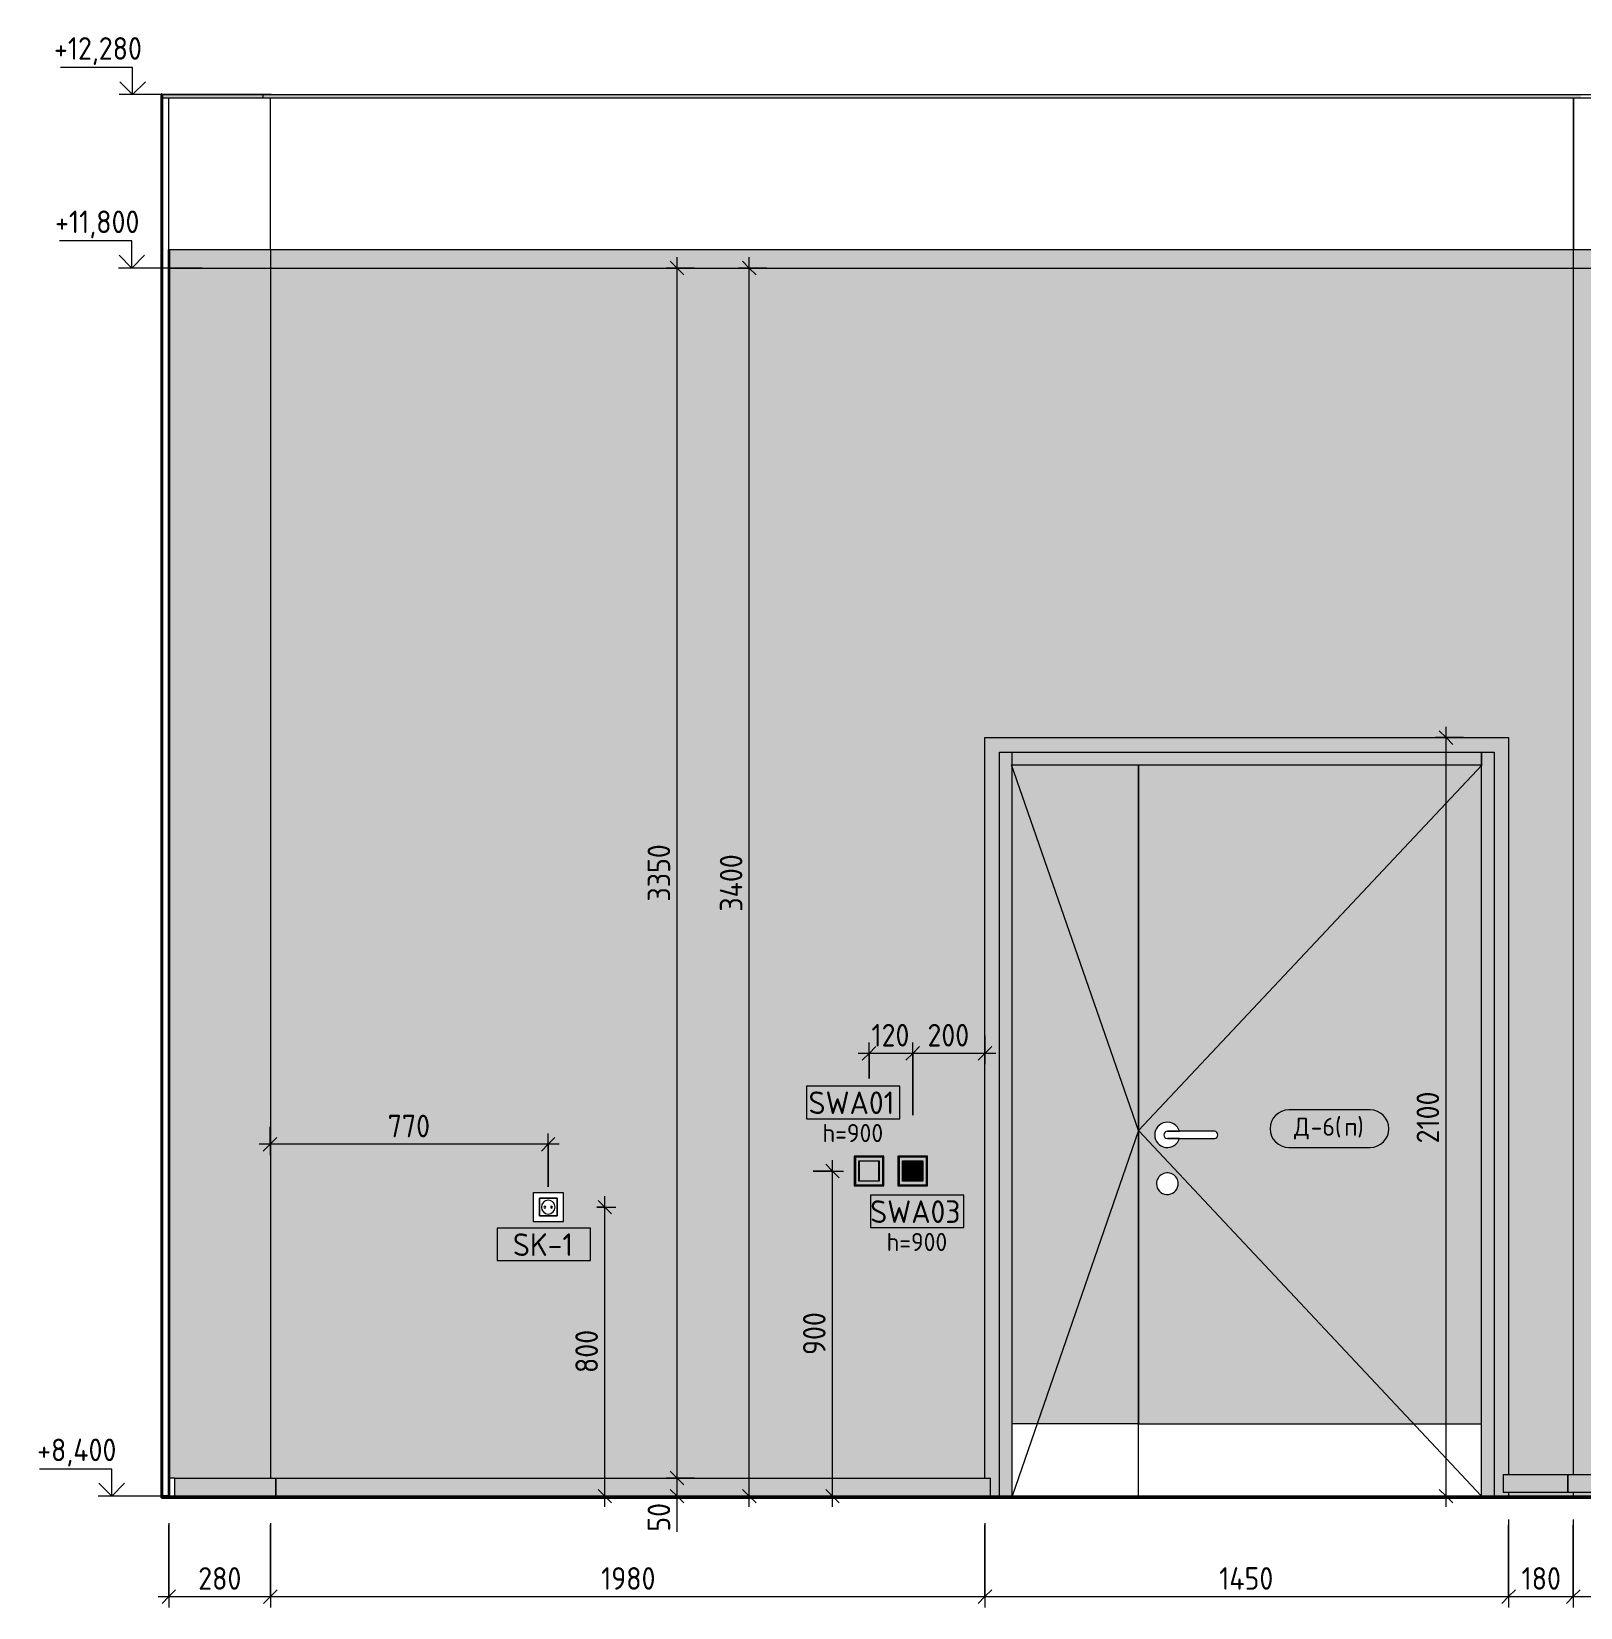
# Model space of a CAD drawing. Header units: millimetres. Extents: x 108096 to 167894, y -1987 to 21700.
# Drawn here: x 148716 to 153005, y 8092 to 12455 of the extents above; entities that cross this region are included whole.
import ezdxf

# ---------------------------------------------------------------- set-up
doc = ezdxf.new("R2010")
doc.units = ezdxf.units.MM
for name, color, linetype, lineweight in [('A-ANNO-DIMS', 7, 'Continuous', 9), ('A-ANNO-DIMS-25', 7, 'Continuous', 9), ('A-CLNG', 7, 'Continuous', 9), ('A-DETL', 7, 'Continuous', 9), ('A-DOOR', 7, 'Continuous', 9), ('A-DOOR-FRAM-1', 7, 'Continuous', 9), ('A-DOOR-IDEN', 7, 'Continuous', 9), ('A-FLOR', 7, 'Continuous', 9), ('A-GENM', 7, 'Continuous', 9), ('A-WALL-PATT', 7, 'Continuous', 9), ('E-ELEC-EQPM', 7, 'Continuous', 9), ('E-ELEC-FIXT-IDEN', 7, 'Continuous', 9), ('G-ANNO-DIMS', 7, 'Continuous', 9), ('G-ANNO-DIMS-1', 7, 'Continuous', 20), ('I-WALL', 7, 'Continuous', 9), ('S-COLS', 7, 'Continuous', 9), ('Электрические приборы', 7, 'Continuous', 9)]:
    doc.layers.add(name, color=color, linetype=linetype, lineweight=lineweight)
for name, color, linetype, lineweight, true_color in [('A-FLOR-FNSH-1', 7, 'Continuous', 30, 0x3c3c3c), ('A-WALL-4', 7, 'Continuous', 30, 0x3c3c3c), ('A-WALL-5', 7, 'Continuous', 40, 0x3c3c3c), ('A-WALL-FNSH-3', 7, 'Continuous', 30, 0x3c3c3c), ('I-WALL-1', 7, 'Continuous', 9, 0x787878), ('Розетки', 7, 'Continuous', 9, 0xff1e23)]:
    doc.layers.add(name, color=color, linetype=linetype, lineweight=lineweight, true_color=true_color)
doc.styles.add('GOST Common_5', font='GOST_Common.ttf', dxfattribs={"height": 50})
doc.styles.add('GOST Common_6', font='GOST_Common.ttf', dxfattribs={"height": 62.5})
doc.styles.add('ISOCPEUR_2', font='isocpeur.ttf', dxfattribs={"width": 0.9, "height": 62.5})
doc.dimstyles.new('ISO-2_5_0_9К_БОЛЬШОЙ_1', dxfattribs={"dimscale": 304.8, "dimtxt": 62.248823, "dimasz": 0.123031, "dimexe": 0.098425, "dimexo": 0.246063, "dimgap": 0, "dimtad": 1, "dimdec": 0, "dimrnd": 10, "dimzin": 0, "dimdsep": 46, "dimtxsty": 'ISOCPEUR_2', "dimblk1": 'OBLIQUE', "dimblk2": 'OBLIQUE', "dimsah": 1, "dimcen": 0.09, "dimdle": 0.098425, "dimazin": 0, "dimtfac": 1, "dimtdec": 4, "dimtix": 1, "dimtmove": 0, "dimatfit": 3, "dimfxl": 1, "dimtvp": 1, "dimtolj": 1, "dimtzin": 0, "dimarcsym": 2})
doc.dimstyles.new('ISO-2_5_0_9К_БОЛЬШОЙ_2', dxfattribs={"dimscale": 304.8, "dimtxt": 62.248823, "dimasz": 0.123031, "dimexe": 0.098425, "dimexo": 0.246063, "dimgap": 0, "dimtad": 1, "dimdec": 0, "dimrnd": 10, "dimzin": 0, "dimdsep": 46, "dimtxsty": 'ISOCPEUR_2', "dimblk1": 'OBLIQUE', "dimblk2": 'OBLIQUE', "dimsah": 1, "dimcen": 0.09, "dimdle": 0.098425, "dimazin": 0, "dimtfac": 1, "dimtdec": 4, "dimtix": 1, "dimtmove": 1, "dimatfit": 3, "dimfxl": 1, "dimtvp": 1, "dimtolj": 1, "dimtzin": 0, "dimarcsym": 2})

# ---------------------------------------------------------------- blocks, each defined once
blk = doc.blocks.new('Плинтус - Плинтус светлый _сад_-33409636-Развертка 3_33-3')
at = {"layer": 'A-GENM'}
for p, q in [((-121174, 8450), (-121189, 8450)), ((-121189, 8450), (-121189, 8400)), ((-121174, 8400), (-121174, 8450)), ((-121189, 8400), (-121174, 8400))]:
    blk.add_line(p, q, dxfattribs=at)
blk = doc.blocks.new('Плинтус - Плинтус светлый _сад_-33412346-Развертка 3_33-3')
at = {"layer": 'A-GENM'}
blk.add_hatch(color=256, dxfattribs=at).paths.add_polyline_path([(-121051.8, 8400), (-120894, 8400), (-120894, 8450), (-121174, 8450), (-121174, 8400)])
for p in [(-121174, 8450), (-120894, 8400)]:
    blk.add_line(p, (-120894, 8450), dxfattribs=at)
blk = doc.blocks.new('Плинтус - Плинтус светлый _сад_-33412409-Развертка 3_33-3')
at = {"layer": 'A-GENM'}
blk.add_line((-120894, 8450), (-120894, 8400), dxfattribs=at)
blk = doc.blocks.new('Плинтус - Плинтус светлый _сад_-33412418-Развертка 3_33-3')
at = {"layer": 'A-GENM'}
blk.add_hatch(color=256, dxfattribs=at).paths.add_polyline_path([(-119305.4, 8400), (-118915.4, 8400), (-118915.4, 8450), (-120894, 8450), (-120894, 8400), (-119940.5, 8400)])
for p in [(-120894, 8450), (-118915.4, 8400)]:
    blk.add_line(p, (-118915.4, 8450), dxfattribs=at)
blk = doc.blocks.new('Плинтус - Плинтус светлый _сад_-33412413-Развертка 3_33-3')
at = {"layer": 'A-GENM'}
blk.add_hatch(color=256, dxfattribs=at).paths.add_polyline_path([(-117480.4, 8410), (-117316.4, 8410), (-117316.4, 8460), (-117495.4, 8460), (-117495.4, 8410)])
for p, q in [((-117495.4, 8460), (-117316.4, 8460)), ((-117495.4, 8460), (-117495.4, 8410)), ((-117316.4, 8410), (-117495.4, 8410))]:
    blk.add_line(p, q, dxfattribs=at)
blk = doc.blocks.new('Плинтус - Плинтус светлый _сад_-33412348-Развертка 3_33-3')
at = {"layer": 'A-GENM'}
blk.add_line((-117316.4, 8410), (-117316.4, 8460), dxfattribs=at)
blk = doc.blocks.new('Роз - p220-27369574-Развертка 3_33-3')
at = {"layer": 'Розетки'}
for p, q in [((-120164.3, 9175.5), (-120164.3, 9224.5)), ((-120164.3, 9224.5), (-120115.3, 9224.5)), ((-120115.3, 9224.5), (-120115.3, 9175.5)), ((-120115.3, 9175.5), (-120164.3, 9175.5))]:
    blk.add_line(p, q, dxfattribs=at)
for centre, radius, start, end in [((-120139.8, 9200), 19, 0, 180), ((-120139.8, 9200), 19, 180, 0), ((-120149.3, 9200), 2.5, 0, 180), ((-120149.3, 9200), 2.5, 180, 0), ((-120130.3, 9200), 2.5, 0, 180), ((-120130.3, 9200), 2.5, 180, 0)]:
    blk.add_arc(centre, radius, start, end, dxfattribs=at)
blk = doc.blocks.new('Рамки - Рамка х1-27334609-Развертка 3_33-3')
at = {"layer": 'E-ELEC-EQPM'}
for p, q in [((-120180.8, 9159), (-120180.8, 9241)), ((-120180.8, 9241), (-120098.8, 9241)), ((-120164.3, 9224.5), (-120164.3, 9175.5)), ((-120115.3, 9224.5), (-120164.3, 9224.5)), ((-120115.3, 9175.5), (-120115.3, 9224.5)), ((-120098.8, 9241), (-120098.8, 9159)), ((-120164.3, 9175.5), (-120115.3, 9175.5)), ((-120098.8, 9159), (-120180.8, 9159))]:
    blk.add_line(p, q, dxfattribs=at)
blk = doc.blocks.new('Плинтус - Плинтус светлый _сад_-33409880-Развертка 3_33-3')
at = {"layer": 'A-GENM'}
h = blk.add_hatch(color=256, dxfattribs=at)
h.paths.add_polyline_path([(-115843.1, 8410), (-115565, 8410), (-115565, 8460), (-115888, 8460), (-115888, 8410), (-115866.9, 8410)])
h.paths.add_polyline_path([(-117302.3, 8410), (-115900, 8410), (-115900, 8460), (-117316.4, 8460), (-117316.4, 8410)])
for p, q in [((-117316.4, 8460), (-116091, 8460)), ((-117316.4, 8460), (-117316.4, 8410)), ((-116091, 8460), (-115900, 8460)), ((-115900, 8460), (-115888, 8460)), ((-115888, 8460), (-115691, 8460)), ((-115691, 8460), (-115565, 8460)), ((-115565, 8410), (-115565, 8460)), ((-115900, 8410), (-117316.4, 8410)), ((-115888, 8410), (-115900, 8410)), ((-115565, 8410), (-115888, 8410))]:
    blk.add_line(p, q, dxfattribs=at)
blk = doc.blocks.new('Switch1 - Svitch х2-27451159-Развертка 3_33-3')
at = {"layer": 'Электрические приборы'}
h = blk.add_hatch(color=256, dxfattribs=at)
h.paths.add_polyline_path([(-119089.4, 9259), (-119089.4, 9341), (-119171.4, 9341), (-119171.4, 9259), (-119092.4, 9259)])
h.paths.add_polyline_path([(-119103.4, 9260), (-119170.4, 9260), (-119170.4, 9340), (-119090.4, 9340), (-119090.4, 9260), (-119102.4, 9260)])
h = blk.add_hatch(color=256, dxfattribs=at)
h.paths.add_polyline_path([(-119168.4, 9262), (-119092.4, 9262), (-119092.4, 9338), (-119168.4, 9338), (-119168.4, 9272)])
h.paths.add_polyline_path([(-119102.4, 9272), (-119158.4, 9272), (-119158.4, 9328), (-119102.4, 9328), (-119102.4, 9273)])
blk.add_hatch(color=256, dxfattribs=at).paths.add_polyline_path([(-119157.4, 9273), (-119103.4, 9273), (-119103.4, 9327), (-119157.4, 9327)])
for p, q in [((-119089.4, 9341), (-119171.4, 9341)), ((-119171.4, 9341), (-119171.4, 9259)), ((-119170.4, 9260), (-119170.4, 9340)), ((-119170.4, 9340), (-119090.4, 9340)), ((-119092.4, 9338), (-119168.4, 9338)), ((-119168.4, 9338), (-119168.4, 9262)), ((-119092.4, 9338), (-119168.4, 9338)), ((-119168.4, 9338), (-119168.4, 9262)), ((-119092.4, 9262), (-119092.4, 9338)), ((-119092.4, 9262), (-119092.4, 9338)), ((-119090.4, 9340), (-119090.4, 9260)), ((-119089.4, 9259), (-119089.4, 9341)), ((-119158.4, 9272), (-119158.4, 9328)), ((-119158.4, 9328), (-119102.4, 9328)), ((-119158.4, 9272), (-119158.4, 9328)), ((-119158.4, 9328), (-119102.4, 9328)), ((-119131.4, 9327), (-119157.4, 9327)), ((-119157.4, 9327), (-119157.4, 9273)), ((-119103.4, 9327), (-119157.4, 9327)), ((-119157.4, 9327), (-119157.4, 9273)), ((-119131.4, 9273), (-119131.4, 9327)), ((-119129.4, 9327), (-119129.4, 9273)), ((-119103.4, 9327), (-119129.4, 9327)), ((-119103.4, 9273), (-119103.4, 9327)), ((-119103.4, 9273), (-119103.4, 9327)), ((-119102.4, 9328), (-119102.4, 9272)), ((-119102.4, 9328), (-119102.4, 9272)), ((-119171.4, 9259), (-119089.4, 9259)), ((-119090.4, 9260), (-119170.4, 9260)), ((-119168.4, 9262), (-119092.4, 9262)), ((-119168.4, 9262), (-119092.4, 9262)), ((-119102.4, 9272), (-119158.4, 9272)), ((-119102.4, 9272), (-119158.4, 9272)), ((-119157.4, 9273), (-119131.4, 9273)), ((-119157.4, 9273), (-119103.4, 9273)), ((-119129.4, 9273), (-119103.4, 9273))]:
    blk.add_line(p, q, dxfattribs=at)
blk = doc.blocks.new('Switch1 - Svitch х1-27745830-Развертка 3_33-3')
at = {"layer": 'Электрические приборы'}
h = blk.add_hatch(color=256, dxfattribs=at)
h.paths.add_polyline_path([(-119292.4, 9259), (-119210.4, 9259), (-119210.4, 9341), (-119292.4, 9341), (-119292.4, 9260)])
h.paths.add_polyline_path([(-119291.4, 9260), (-119291.4, 9340), (-119211.4, 9340), (-119211.4, 9260), (-119289.4, 9260)])
h = blk.add_hatch(color=256, dxfattribs=at)
h.paths.add_polyline_path([(-119278.4, 9262), (-119213.4, 9262), (-119213.4, 9338), (-119289.4, 9338), (-119289.4, 9262)])
h.paths.add_polyline_path([(-119278.4, 9272), (-119279.4, 9272), (-119279.4, 9328), (-119223.4, 9328), (-119223.4, 9272), (-119224.4, 9272)])
h.paths.add_polyline_path([(-119278.4, 9273), (-119224.4, 9273), (-119224.4, 9327), (-119278.4, 9327)])
for p, q in [((-119292.4, 9341), (-119292.4, 9259)), ((-119210.4, 9341), (-119292.4, 9341)), ((-119291.4, 9340), (-119211.4, 9340)), ((-119291.4, 9260), (-119291.4, 9340)), ((-119289.4, 9338), (-119289.4, 9262)), ((-119213.4, 9338), (-119289.4, 9338)), ((-119213.4, 9262), (-119213.4, 9338)), ((-119211.4, 9340), (-119211.4, 9260)), ((-119210.4, 9259), (-119210.4, 9341)), ((-119279.4, 9328), (-119223.4, 9328)), ((-119279.4, 9272), (-119279.4, 9328)), ((-119278.4, 9327), (-119278.4, 9273)), ((-119224.4, 9327), (-119278.4, 9327)), ((-119224.4, 9273), (-119224.4, 9327)), ((-119223.4, 9328), (-119223.4, 9272)), ((-119292.4, 9259), (-119210.4, 9259)), ((-119211.4, 9260), (-119291.4, 9260)), ((-119289.4, 9262), (-119213.4, 9262)), ((-119223.4, 9272), (-119279.4, 9272)), ((-119278.4, 9273), (-119224.4, 9273))]:
    blk.add_line(p, q, dxfattribs=at)
blk = doc.blocks.new('110_Дверь_СКБ_2Ст - Д-6_п__ ДОО_Дв_1450x2100h_Дверь из раздевальной в коридор-32358047-Развертка 3_33-3')
at = {"layer": 'A-DOOR'}
blk.add_hatch(color=256, dxfattribs=at).paths.add_polyline_path([(-118670.3, 8600), (-118505.4, 8600), (-118505.4, 10425), (-118855.4, 10425), (-118855.4, 8600)])
h = blk.add_hatch(color=256, dxfattribs=at)
h.paths.add_polyline_path([(-118505.4, 8600), (-117555.4, 8600), (-117555.4, 10425), (-118505.4, 10425), (-118505.4, 8637.8)])
h.paths.add_polyline_path([(-118427.6, 9235.1), (-118434.9, 9236.5), (-118441.7, 9239.8), (-118447.6, 9244.9), (-118451.8, 9250.6), (-118454.5, 9257.6), (-118455.4, 9265), (-118454.5, 9272.5), (-118451.7, 9279.5), (-118447.2, 9285.6), (-118441.4, 9290.4), (-118434.5, 9293.6), (-118427.1, 9295), (-118419.6, 9294.4), (-118412.4, 9292), (-118406.1, 9287.9), (-118401, 9282.3), (-118397.4, 9275.6), (-118395.6, 9268.3), (-118395.8, 9260.7), (-118397.7, 9253.5), (-118401.4, 9247), (-118406.6, 9241.6), (-118413, 9237.7), (-118420.1, 9235.5)])
h.paths.add_polyline_path([(-118426, 9365), (-118434.9, 9366.3), (-118443.3, 9369.9), (-118450.4, 9375.4), (-118455.8, 9382.7), (-118459.3, 9391), (-118460.4, 9400), (-118459.3, 9409), (-118455.8, 9417.3), (-118450.4, 9424.6), (-118443.3, 9430.1), (-118434.9, 9433.7), (-118425.4, 9434.9), (-118417, 9434), (-118408.6, 9430.7), (-118401.3, 9425.3), (-118395.6, 9418.3), (-118391.9, 9410), (-118295.4, 9410), (-118292.9, 9409.7), (-118290.4, 9408.7), (-118288.4, 9407.1), (-118286.8, 9405), (-118285.8, 9402.6), (-118285.4, 9400), (-118285.8, 9397.4), (-118286.8, 9395), (-118288.4, 9392.9), (-118290.4, 9391.3), (-118292.9, 9390.3), (-118295.4, 9390), (-118391.9, 9390), (-118395.6, 9381.7), (-118401.3, 9374.7), (-118408.6, 9369.3), (-118417, 9366), (-118425.4, 9365.1)])
at = {"layer": 'A-DOOR-FRAM-1'}
for points in [[(-118915.4, 8400), (-118890.4, 8400), (-118890.4, 10460), (-117520.4, 10460), (-117520.4, 8400), (-117480.4, 8400), (-117480.4, 8410), (-117495.4, 8410), (-117495.4, 8460), (-117480.4, 8460), (-117480.4, 10500), (-118930.4, 10500), (-118930.4, 8450), (-118915.4, 8450)], [(-118890.4, 8400), (-118855.4, 8400.2), (-118855.4, 10460), (-118890.4, 10460), (-118890.4, 8400.1)], [(-118848, 10425), (-117555.4, 10425), (-117555.4, 10460), (-118855.4, 10460), (-118855.4, 10425)], [(-117520.4, 8400), (-117520.4, 10460), (-117555.4, 10460), (-117555.4, 8400)]]:
    blk.add_hatch(color=256, dxfattribs=at).paths.add_polyline_path(points)
at = {"layer": 'A-DOOR'}
for p, q in [((-118505.4, 10425), (-118505.4, 8600)), ((-118505.4, 8600), (-118505.4, 10425)), ((-118295.4, 9410), (-118425.4, 9410)), ((-118425.4, 9410), (-118391.9, 9410)), ((-118425.4, 9390), (-118295.4, 9390)), ((-118391.9, 9390), (-118425.4, 9390)), ((-118505.4, 8600), (-118855.4, 8600)), ((-118505.4, 8600), (-117555.4, 8600)), ((-118505.4, 8400), (-118505.4, 8600)), ((-118505.4, 8400), (-118505.4, 8600))]:
    blk.add_line(p, q, dxfattribs=at)
for centre, radius, start, end in [((-118425.4, 9400), 35, 16.6015, 180), ((-118425.4, 9400), 35, 180, 343.3985), ((-118425.4, 9400), 10, 90, 270), ((-118425.4, 9400), 10, 90, 270), ((-118295.4, 9400), 10, 270, 90), ((-118425.4, 9265), 30, 351.8301, 180), ((-118425.4, 9265), 30, 180, 351.8301)]:
    blk.add_arc(centre, radius, start, end, dxfattribs=at)
at = {"layer": 'A-DOOR-FRAM-1'}
for p, q in [((-118890.4, 8400), (-118890.4, 10460)), ((-118890.4, 10460), (-117520.4, 10460)), ((-118855.4, 10425), (-118855.4, 10460)), ((-118855.4, 8400), (-118855.4, 10460)), ((-117555.4, 10460), (-117555.4, 10425)), ((-117555.4, 8400), (-117555.4, 10460)), ((-117520.4, 10460), (-117520.4, 8400)), ((-118855.4, 10425), (-117555.4, 10425))]:
    blk.add_line(p, q, dxfattribs=at)
blk = doc.blocks.new('Высотные отметки - Стрелка_Верх-17668718-Развертка 3_33-3')
at = {"layer": 'G-ANNO-DIMS'}
for p, q in [((-121290.5, 12355), (-121490.5, 12355)), ((-121290.5, 12280), (-121290.5, 12355)), ((-121252.6, 12280), (-121327.6, 12280))]:
    blk.add_line(p, q, dxfattribs=at)
at = {"layer": 'G-ANNO-DIMS-1'}
for q in [(-121325.9, 12315.4), (-121255.2, 12315.4)]:
    blk.add_line((-121290.5, 12280), q, dxfattribs=at)
blk = doc.blocks.new('DIMBLOCK39-Развертка 3_33-3')
at = {"layer": 'A-ANNO-DIMS-25'}
for p, q in [((149096.3, 8325), (149096.3, 8091.6)), ((149096.3, 8121.6), (149096.3, 8320)), ((149377.3, 8325), (149377.3, 8091.6)), ((149377.3, 8121.6), (149377.3, 8320)), ((149066.3, 8121.6), (149377.3, 8121.6))]:
    blk.add_line(p, q, dxfattribs=at)
at = {"layer": 'A-ANNO-DIMS-25', "lineweight": 20}
for p, q in [((149096.3, 8121.6), (149077.5, 8102.9)), ((149096.3, 8121.6), (149115, 8140.4)), ((149377.3, 8121.6), (149358.5, 8102.9)), ((149377.3, 8121.6), (149396, 8140.4))]:
    blk.add_line(p, q, dxfattribs=at)
at = {"layer": 'A-ANNO-DIMS-25', "color": 0, "insert": (149177.5, 8203.3), "char_height": 62.5, "width": 142.215, "attachment_point": 1, "line_spacing_factor": 1.149209, "style": 'ISOCPEUR_2'}
blk.add_mtext('280', dxfattribs=at)
blk = doc.blocks.new('_Oblique')
at = {"color": 0, "linetype": 'ByBlock', "lineweight": -2}
blk.add_line((-0.5, -0.5), (0.5, 0.5), dxfattribs=at)
blk = doc.blocks.new('DIMBLOCK40-Развертка 3_33-3')
at = {"layer": 'A-ANNO-DIMS-25'}
for p, q in [((149377.3, 8325), (149377.3, 8091.6)), ((149377.3, 8121.6), (149377.3, 8320)), ((151355.8, 8325), (151355.8, 8091.6)), ((151355.8, 8121.6), (151355.8, 8320)), ((149377.3, 8121.6), (151355.8, 8121.6))]:
    blk.add_line(p, q, dxfattribs=at)
at = {"layer": 'A-ANNO-DIMS-25', "lineweight": 20}
for p, q in [((149377.3, 8121.6), (149358.5, 8102.9)), ((149377.3, 8121.6), (149396, 8140.4)), ((151355.8, 8121.6), (151337.1, 8102.9)), ((151355.8, 8121.6), (151374.6, 8140.4))]:
    blk.add_line(p, q, dxfattribs=at)
at = {"layer": 'A-ANNO-DIMS-25', "color": 0, "insert": (150292.9, 8203.3), "char_height": 62.5, "width": 176.691, "attachment_point": 1, "line_spacing_factor": 1.149209, "style": 'ISOCPEUR_2'}
blk.add_mtext('1980', dxfattribs=at)
blk = doc.blocks.new('DIMBLOCK41-Развертка 3_33-3')
at = {"layer": 'A-ANNO-DIMS-25'}
for p, q in [((152805.8, 8335), (152805.8, 8091.6)), ((151355.8, 8325), (151355.8, 8091.6)), ((151355.8, 8121.6), (151355.8, 8320)), ((152805.8, 8121.6), (152805.8, 8320)), ((151355.8, 8121.6), (152805.8, 8121.6))]:
    blk.add_line(p, q, dxfattribs=at)
at = {"layer": 'A-ANNO-DIMS-25', "lineweight": 20}
for p, q in [((151355.8, 8121.6), (151337.1, 8102.9)), ((151355.8, 8121.6), (151374.6, 8140.4)), ((152805.8, 8121.6), (152787.1, 8102.9)), ((152805.8, 8121.6), (152824.6, 8140.4))]:
    blk.add_line(p, q, dxfattribs=at)
at = {"layer": 'A-ANNO-DIMS-25', "color": 0, "insert": (152004.2, 8203.3), "char_height": 62.5, "width": 183.873, "attachment_point": 1, "line_spacing_factor": 1.149209, "style": 'ISOCPEUR_2'}
blk.add_mtext('1450', dxfattribs=at)
blk = doc.blocks.new('DIMBLOCK42-Развертка 3_33-3')
at = {"layer": 'A-ANNO-DIMS-25'}
for p, q in [((152805.8, 8335), (152805.8, 8091.6)), ((152984.8, 8335), (152984.8, 8091.6)), ((152805.8, 8121.6), (152805.8, 8320)), ((152984.8, 8121.6), (152984.8, 8320)), ((152805.8, 8121.6), (152984.8, 8121.6))]:
    blk.add_line(p, q, dxfattribs=at)
at = {"layer": 'A-ANNO-DIMS-25', "lineweight": 20}
for p, q in [((152805.8, 8121.6), (152787.1, 8102.9)), ((152805.8, 8121.6), (152824.6, 8140.4)), ((152984.8, 8121.6), (152966.1, 8102.9)), ((152984.8, 8121.6), (153003.6, 8140.4))]:
    blk.add_line(p, q, dxfattribs=at)
at = {"layer": 'A-ANNO-DIMS-25', "color": 0, "insert": (152841.4, 8203.3), "char_height": 62.5, "width": 129.286, "attachment_point": 1, "line_spacing_factor": 1.149209, "style": 'ISOCPEUR_2'}
blk.add_mtext('180', dxfattribs=at)
blk = doc.blocks.new('DIMBLOCK43-Развертка 3_33-3')
at = {"layer": 'A-ANNO-DIMS-25'}
for p, q in [((152984.8, 8335), (152984.8, 8091.6)), ((154706.3, 8335), (154706.3, 8091.6)), ((152984.8, 8121.6), (152984.8, 8320)), ((154706.3, 8121.6), (154706.3, 8320)), ((152984.8, 8121.6), (154706.3, 8121.6))]:
    blk.add_line(p, q, dxfattribs=at)
at = {"layer": 'A-ANNO-DIMS-25', "lineweight": 20}
for p, q in [((152984.8, 8121.6), (152966.1, 8102.9)), ((152984.8, 8121.6), (153003.6, 8140.4)), ((154706.3, 8121.6), (154687.5, 8102.9)), ((154706.3, 8121.6), (154725, 8140.4))]:
    blk.add_line(p, q, dxfattribs=at)
at = {"layer": 'A-ANNO-DIMS-25', "color": 0, "insert": (153771.9, 8203.3), "char_height": 62.5, "width": 176.691, "attachment_point": 1, "line_spacing_factor": 1.149209, "style": 'ISOCPEUR_2'}
blk.add_mtext('1720', dxfattribs=at)
blk = doc.blocks.new('DIMBLOCK45-Развертка 3_33-3')
at = {"layer": 'A-ANNO-DIMS-25'}
for p, q in [((150703.3, 8370), (150703.3, 11830)), ((150751.8, 11800), (150673.3, 11800)), ((150703.3, 11800), (150751.8, 11800)), ((150751.8, 8400), (150673.3, 8400)), ((150703.3, 8400), (150751.8, 8400))]:
    blk.add_line(p, q, dxfattribs=at)
at = {"layer": 'A-ANNO-DIMS-25', "lineweight": 20}
for p, q in [((150703.3, 11800), (150684.6, 11818.8)), ((150703.3, 11800), (150722.1, 11781.2)), ((150703.3, 8400), (150684.6, 8418.7)), ((150703.3, 8400), (150722.1, 8381.2))]:
    blk.add_line(p, q, dxfattribs=at)
at = {"layer": 'A-ANNO-DIMS-25', "color": 0, "insert": (150621.7, 10018), "char_height": 62.5, "width": 196.802, "attachment_point": 1, "rotation": 90, "line_spacing_factor": 1.149209, "style": 'ISOCPEUR_2'}
blk.add_mtext('3400', dxfattribs=at)
blk = doc.blocks.new('DIMBLOCK46-Развертка 3_33-3')
at = {"layer": 'A-ANNO-DIMS-25', "lineweight": 20}
for p, q in [((150503.3, 8450), (150484.6, 8468.7)), ((150503.3, 8450), (150522.1, 8431.2)), ((150503.3, 8400), (150484.6, 8418.7)), ((150503.3, 8400), (150522.1, 8381.2))]:
    blk.add_line(p, q, dxfattribs=at)
at = {"layer": 'A-ANNO-DIMS-25'}
for p, q in [((150551.8, 8450), (150473.3, 8450)), ((150503.3, 8370), (150503.3, 8450)), ((150503.3, 8450), (150551.8, 8450)), ((150503.3, 8405.4), (150503.3, 8425)), ((150551.8, 8400), (150473.3, 8400)), ((150503.3, 8301.4), (150503.3, 8405.4)), ((150503.3, 8400), (150551.8, 8400))]:
    blk.add_line(p, q, dxfattribs=at)
at = {"layer": 'A-ANNO-DIMS-25', "color": 0, "insert": (150421.7, 8301.4), "char_height": 62.5, "width": 94.81, "attachment_point": 1, "rotation": 90, "line_spacing_factor": 1.149209, "style": 'ISOCPEUR_2'}
blk.add_mtext('50', dxfattribs=at)
blk = doc.blocks.new('DIMBLOCK47-Развертка 3_33-3')
at = {"layer": 'A-ANNO-DIMS-25'}
for p, q in [((150503.3, 8450), (150503.3, 11830)), ((150551.8, 11800), (150473.3, 11800)), ((150503.3, 11800), (150551.8, 11800)), ((150551.8, 8450), (150473.3, 8450)), ((150503.3, 8450), (150551.8, 8450))]:
    blk.add_line(p, q, dxfattribs=at)
at = {"layer": 'A-ANNO-DIMS-25', "lineweight": 20}
for p, q in [((150503.3, 11800), (150484.6, 11818.8)), ((150503.3, 11800), (150522.1, 11781.2)), ((150503.3, 8450), (150484.6, 8468.7)), ((150503.3, 8450), (150522.1, 8431.2))]:
    blk.add_line(p, q, dxfattribs=at)
at = {"layer": 'A-ANNO-DIMS-25', "color": 0, "insert": (150421.7, 10046), "char_height": 62.5, "width": 189.619, "attachment_point": 1, "rotation": 90, "line_spacing_factor": 1.149209, "style": 'ISOCPEUR_2'}
blk.add_mtext('3350', dxfattribs=at)
blk = doc.blocks.new('DIMBLOCK48-Развертка 3_33-3')
at = {"layer": 'A-ANNO-DIMS-25', "lineweight": 20}
for p, q in [((150303.3, 9200), (150284.6, 9218.8)), ((150303.3, 9200), (150322.1, 9181.3)), ((150303.3, 8400), (150284.6, 8418.7)), ((150303.3, 8400), (150322.1, 8381.2))]:
    blk.add_line(p, q, dxfattribs=at)
at = {"layer": 'A-ANNO-DIMS-25'}
for p, q in [((150303.3, 8370), (150303.3, 9230)), ((150281.5, 9200), (150333.3, 9200)), ((150303.3, 9200), (150281.5, 9200)), ((150351.8, 8400), (150273.3, 8400)), ((150303.3, 8400), (150351.8, 8400))]:
    blk.add_line(p, q, dxfattribs=at)
at = {"layer": 'A-ANNO-DIMS-25', "color": 0, "insert": (150221.7, 8740.7), "char_height": 62.5, "width": 142.215, "attachment_point": 1, "rotation": 90, "line_spacing_factor": 1.149209, "style": 'ISOCPEUR_2'}
blk.add_mtext('800', dxfattribs=at)
blk = doc.blocks.new('DIMBLOCK49-Развертка 3_33-3')
at = {"layer": 'A-ANNO-DIMS-25'}
for p, q in [((149376.3, 9422.6), (149376.3, 9344.1)), ((149376.3, 9374.1), (149376.3, 9422.6)), ((150146.5, 9255.9), (150146.5, 9404.1)), ((150176.5, 9374.1), (149346.3, 9374.1)), ((150146.5, 9374.1), (150146.5, 9255.9))]:
    blk.add_line(p, q, dxfattribs=at)
at = {"layer": 'A-ANNO-DIMS-25', "lineweight": 20}
for p, q in [((149376.3, 9374.1), (149395, 9392.9)), ((150146.5, 9374.1), (150165.2, 9392.9)), ((149376.3, 9374.1), (149357.5, 9355.4)), ((150146.5, 9374.1), (150127.7, 9355.4))]:
    blk.add_line(p, q, dxfattribs=at)
at = {"layer": 'A-ANNO-DIMS-25', "color": 0, "insert": (149702.1, 9455.8), "char_height": 62.5, "width": 142.215, "attachment_point": 1, "line_spacing_factor": 1.149209, "style": 'ISOCPEUR_2'}
blk.add_mtext('770', dxfattribs=at)
blk = doc.blocks.new('М_силовых электроприборов_РАЗВЕРТКИ - Типоразмер_примечание-27444908-Развертка 3_33-3')
at = {"layer": 'E-ELEC-FIXT-IDEN'}
for p, q in [((-120022.4, 9141.9), (-120280.8, 9141.9)), ((-120280.8, 9141.9), (-120280.8, 9051.9)), ((-120022.4, 9051.9), (-120022.4, 9141.9)), ((-120280.8, 9051.9), (-120022.4, 9051.9))]:
    blk.add_line(p, q, dxfattribs=at)
blk = doc.blocks.new('DIMBLOCK50-Развертка 3_33-3')
at = {"layer": 'A-ANNO-DIMS-25'}
for p, q in [((151155.8, 9455), (151155.8, 9655.5)), ((151355.8, 9674), (151355.8, 9595.5)), ((151355.8, 9625.5), (151355.8, 9674)), ((151385.8, 9625.5), (151155.8, 9625.5)), ((151155.8, 9625.5), (151155.8, 9455))]:
    blk.add_line(p, q, dxfattribs=at)
at = {"layer": 'A-ANNO-DIMS-25', "lineweight": 20}
for p, q in [((151155.8, 9625.5), (151174.6, 9644.3)), ((151355.8, 9625.5), (151374.6, 9644.3)), ((151155.8, 9625.5), (151137.1, 9606.8)), ((151355.8, 9625.5), (151337.1, 9606.8))]:
    blk.add_line(p, q, dxfattribs=at)
at = {"layer": 'A-ANNO-DIMS-25', "color": 0, "insert": (151196.6, 9707.2), "char_height": 62.5, "width": 142.215, "attachment_point": 1, "line_spacing_factor": 1.149209, "style": 'ISOCPEUR_2'}
blk.add_mtext('200', dxfattribs=at)
blk = doc.blocks.new('DIMBLOCK51-Развертка 3_33-3')
at = {"layer": 'A-ANNO-DIMS-25'}
for p, q in [((151034.8, 9556.4), (151034.8, 9655.5)), ((151155.8, 9455), (151155.8, 9655.5)), ((151155.8, 9625.5), (151004.8, 9625.5)), ((151034.8, 9625.5), (151034.8, 9556.4)), ((151155.8, 9625.5), (151155.8, 9455))]:
    blk.add_line(p, q, dxfattribs=at)
at = {"layer": 'A-ANNO-DIMS-25', "lineweight": 20}
for p, q in [((151034.8, 9625.5), (151053.6, 9644.3)), ((151155.8, 9625.5), (151174.6, 9644.3)), ((151034.8, 9625.5), (151016.1, 9606.8)), ((151155.8, 9625.5), (151137.1, 9606.8))]:
    blk.add_line(p, q, dxfattribs=at)
at = {"layer": 'A-ANNO-DIMS-25', "color": 0, "insert": (151041.4, 9707.2), "char_height": 62.5, "width": 129.286, "attachment_point": 1, "line_spacing_factor": 1.149209, "style": 'ISOCPEUR_2'}
blk.add_mtext('120', dxfattribs=at)
blk = doc.blocks.new('DIMBLOCK52-Развертка 3_33-3')
at = {"layer": 'A-ANNO-DIMS-25'}
for p, q in [((150879.8, 9300), (150963.7, 9300)), ((150933.7, 9300), (150879.8, 9300)), ((150933.7, 8370), (150933.7, 9330)), ((150982.2, 8400), (150903.7, 8400)), ((150933.7, 8400), (150982.2, 8400))]:
    blk.add_line(p, q, dxfattribs=at)
at = {"layer": 'A-ANNO-DIMS-25', "lineweight": 20}
for p, q in [((150933.7, 9300), (150915, 9318.8)), ((150933.7, 9300), (150952.5, 9281.2)), ((150933.7, 8400), (150915, 8418.7)), ((150933.7, 8400), (150952.5, 8381.2))]:
    blk.add_line(p, q, dxfattribs=at)
at = {"layer": 'A-ANNO-DIMS-25', "color": 0, "insert": (150852, 8790.7), "char_height": 62.5, "width": 142.215, "attachment_point": 1, "rotation": 90, "line_spacing_factor": 1.149209, "style": 'ISOCPEUR_2'}
blk.add_mtext('900', dxfattribs=at)
blk = doc.blocks.new('DIMBLOCK53-Развертка 3_33-3')
at = {"layer": 'A-ANNO-DIMS-25', "lineweight": 20}
for p, q in [((152632.6, 10500), (152613.8, 10518.7)), ((152632.6, 10500), (152651.3, 10481.2)), ((152632.6, 8400), (152613.8, 8418.7)), ((152632.6, 8400), (152651.3, 8381.2))]:
    blk.add_line(p, q, dxfattribs=at)
at = {"layer": 'A-ANNO-DIMS-25'}
for p, q in [((152632.6, 8370), (152632.6, 10530)), ((152681.1, 10500), (152602.6, 10500)), ((152632.6, 10500), (152681.1, 10500)), ((152681.1, 8400), (152602.6, 8400)), ((152632.6, 8400), (152681.1, 8400))]:
    blk.add_line(p, q, dxfattribs=at)
at = {"layer": 'A-ANNO-DIMS-25', "color": 0, "insert": (152550.9, 9376.4), "char_height": 62.5, "width": 176.691, "attachment_point": 1, "rotation": 90, "line_spacing_factor": 1.149209, "style": 'ISOCPEUR_2'}
blk.add_mtext('2100', dxfattribs=at)
blk = doc.blocks.new('М_двери - Типоразмер_рамка-25223575-Развертка 3_33-3')
at = {"layer": 'A-DOOR-IDEN'}
for p, q in [((-117864.2, 9469.2), (-118089, 9469.2)), ((-118089, 9365.2), (-117864.2, 9365.2))]:
    blk.add_line(p, q, dxfattribs=at)
for centre, start, end in [((-118089, 9417.2), 90, 270), ((-117864.2, 9417.2), 270, 90)]:
    blk.add_arc(centre, 52, start, end, dxfattribs=at)

msp = doc.modelspace()

# ---------------------------------------------------------------- hatches: boundary and pattern name
at = {"layer": 'A-WALL-PATT'}
for points in [[(149112.3, 8450), (149376.3, 8450), (149376.3, 11850), (149097.3, 11850), (149097.3, 8450), (149101.3, 8450)], [(149377.3, 8450), (149377.3, 11850), (149376.3, 11850), (149376.3, 8450)]]:
    msp.add_hatch(color=256, dxfattribs=at).paths.add_polyline_path(points)
h = msp.add_hatch(color=256, dxfattribs=at)
h.paths.add_polyline_path([(152984.8, 8400), (152984.8, 8410), (152805.8, 8410), (152805.8, 8400), (152969.8, 8400)])
h.paths.add_polyline_path([(149423.4, 8450), (151355.8, 8450), (151355.8, 10500), (152805.8, 10500), (152805.8, 8460), (152984.8, 8460), (152984.8, 11850), (149377.3, 11850), (149377.3, 8450), (149393.2, 8450)])
h.paths.add_polyline_path([(150187, 9159), (150105.5, 9159), (150105.5, 9241), (150187.5, 9241), (150187.5, 9159)])
h.paths.add_polyline_path([(150137, 9197.5), (150138.2, 9197.8), (150139.1, 9198.7), (150139.5, 9200), (150139.1, 9201.2), (150138.2, 9202.2), (150137, 9202.5), (150135.7, 9202.2), (150134.8, 9201.2), (150134.5, 9200), (150134.8, 9198.7), (150135.7, 9197.8), (150136.3, 9197.6)])
h.paths.add_polyline_path([(150156, 9197.5), (150157.2, 9197.8), (150158.1, 9198.7), (150158.5, 9200), (150158.1, 9201.2), (150157.2, 9202.2), (150156, 9202.5), (150154.7, 9202.2), (150153.8, 9201.2), (150153.5, 9200), (150153.8, 9198.7), (150154.7, 9197.8), (150155.3, 9197.6)])
h.paths.add_polyline_path([(150993.8, 9259), (150993.8, 9341), (151075.8, 9341), (151075.8, 9259), (150994.8, 9259)])
h.paths.add_polyline_path([(151196.8, 9259), (151114.8, 9259), (151114.8, 9341), (151196.8, 9341), (151196.8, 9260)])
h.paths.add_polyline_path([(151193.8, 9260), (151195.8, 9260), (151195.8, 9340), (151115.8, 9340), (151115.8, 9260), (151183.8, 9260)])
h.paths.add_polyline_path([(151062.8, 9260), (151074.8, 9260), (151074.8, 9340), (150994.8, 9340), (150994.8, 9260), (151061.8, 9260)])
h.paths.add_polyline_path([(151128.8, 9262), (151117.8, 9262), (151117.8, 9338), (151193.8, 9338), (151193.8, 9262), (151139.6, 9262)])
h.paths.add_polyline_path([(151061.8, 9262), (150996.8, 9262), (150996.8, 9338), (151072.8, 9338), (151072.8, 9262), (151062.8, 9262)])
h.paths.add_polyline_path([(151061.8, 9272), (151062.8, 9272), (151062.8, 9328), (151006.8, 9328), (151006.8, 9272), (151007.8, 9272)])
h.paths.add_polyline_path([(151156.8, 9272), (151183.8, 9272), (151183.8, 9328), (151127.8, 9328), (151127.8, 9272), (151156.3, 9272)])
h.paths.add_polyline_path([(151156.8, 9273), (151128.8, 9273), (151128.8, 9327), (151182.8, 9327), (151182.8, 9273)])
h.paths.add_polyline_path([(151007.8, 9273), (151007.8, 9327), (151061.8, 9327), (151061.8, 9273)])
h = msp.add_hatch(color=256, dxfattribs=at)
h.paths.add_polyline_path([(152984.8, 8400), (154386.3, 8400), (154386.3, 8410), (152984.8, 8410)])
h.paths.add_polyline_path([(154473.7, 8400), (154706.3, 8400), (154706.3, 8410), (154398.3, 8410), (154398.3, 8400)])
h.paths.add_polyline_path([(154595.3, 8460), (154706.3, 8460), (154706.3, 11850), (152984.8, 11850), (152984.8, 8460), (154195.3, 8460), (154195.3, 8472), (154386.3, 8472), (154386.3, 9543.6), (154398.3, 9543.6), (154398.3, 8472), (154595.3, 8472)])
h.paths.add_polyline_path([(154296.3, 9552), (154296.3, 9603.6), (154308.3, 9603.6), (154308.3, 9564), (154386.3, 9564), (154386.3, 9603.6), (154398.3, 9603.6), (154398.3, 9564), (154476.3, 9564), (154476.3, 9603.6), (154488.3, 9603.6), (154488.3, 9552), (154386.3, 9552)])
at = {"layer": 'I-WALL'}
h = msp.add_hatch(color=256, dxfattribs=at)
h.paths.add_polyline_path([(159216.3, 12270), (159236.3, 12270), (159236.3, 12280), (154686.3, 12280), (154686.3, 12270), (157966.5, 12270)])
h.paths.add_polyline_path([(149376.3, 12270), (153005.8, 12270), (153005.8, 12280), (149356.3, 12280), (149356.3, 12270)])
at = {"layer": 'I-WALL-1'}
h = msp.add_hatch(dxfattribs=at)
h.set_pattern_fill('FP_20', color=256, style=0, pattern_type=2)
h.set_pattern_definition([(45, (270286.256, 0), (-14.2559798, 14.2559798), []), (45, (270300.512, 0), (-14.2559798, 14.2559798), [25.202, -5.04, 0.8382, -4.202])])
h.paths.add_polyline_path([(149076.3, 8394.9), (149076.3, 12280), (149075.7, 12280), (149075.7, 8394.9)])
h = msp.add_hatch(dxfattribs=at)
h.set_pattern_fill('FP_21', color=256, style=0, pattern_type=2)
h.set_pattern_definition([(0, (270286.256, 0), (30.48, 7.62), [2.515, -20.345, 2.515, -20.345, -121.92]), (0, (270286.256, 0), (30.48, 7.62), [-45.72, 2.515, -43.205, 2.515, -20.345, -53.34]), (0, (270286.256, 0), (30.48, 7.62), [-114.3, 2.515, -12.725, 2.515, -35.585]), (120, (270297.686, 3.81), (-21.8391136, 22.5864543), [2.515, -20.345, 2.515, -20.345, -121.92]), (120, (270297.686, 3.81), (-21.8391136, 22.5864543), [-45.72, 2.515, -43.205, 2.515, -20.345, -53.34]), (120, (270297.686, 3.81), (-21.8391136, 22.5864543), [-114.3, 2.515, -12.725, 2.515, -35.585]), (240, (270301.496, 19.05), (-8.6408864, -30.2064543), [2.515, -20.345, 2.515, -20.345, -121.92]), (240, (270301.496, 19.05), (-8.6408864, -30.2064543), [-45.72, 2.515, -43.205, 2.515, -20.345, -53.34]), (240, (270301.496, 19.05), (-8.6408864, -30.2064543), [-114.3, 2.515, -12.725, 2.515, -35.585])])
h.paths.add_polyline_path([(149096.3, 8395), (149096.3, 8400), (149076.3, 8400), (149076.3, 8395)])
at = {"layer": 'S-COLS'}
msp.add_hatch(color=256, dxfattribs=at).paths.add_polyline_path([(149076.3, 12270), (149356.3, 12270), (149356.3, 12280), (149076.3, 12280)])

# ---------------------------------------------------------------- linework, layer by layer
at = {"layer": 'A-CLNG'}
msp.add_line((149097.3, 11800), (159215.3, 11800), dxfattribs=at)
at = {"layer": 'A-DETL'}
for q in [(151429.4, 10425), (152732.2, 10425), (151430.8, 8400), (152730.8, 8400)]:
    msp.add_line((151780.8, 9412.5), q, dxfattribs=at)
at = {"layer": 'A-FLOR'}
for p, q in [((149076.3, 12280), (159236.3, 12280)), ((159215.3, 8400), (149097.3, 8400))]:
    msp.add_line(p, q, dxfattribs=at)
at = {"layer": 'A-FLOR-FNSH-1'}
msp.add_line((159236.6, 8395), (149075.7, 8395), dxfattribs=at)
at = {"layer": 'A-WALL-4'}
for p, q in [((149096.3, 8400), (149076.3, 8400)), ((149096.3, 8394.9), (149096.3, 8400))]:
    msp.add_line(p, q, dxfattribs=at)
at = {"layer": 'A-WALL-5'}
for p, q in [((149076.3, 12280), (149075.7, 12280)), ((149076.3, 8394.9), (149076.3, 12280))]:
    msp.add_line(p, q, dxfattribs=at)
at = {"layer": 'A-WALL-FNSH-3'}
for p, q in [((149096.3, 11850), (149096.3, 8400)), ((149097.3, 11850), (149096.3, 11850)), ((149097.3, 8400), (149097.3, 11850)), ((149096.3, 8400), (149097.3, 8400))]:
    msp.add_line(p, q, dxfattribs=at)
at = {"layer": 'G-ANNO-DIMS'}
for p, q in [((149379.8, 12280), (148995.7, 12280)), ((149188.3, 11800), (148993.5, 11800)), ((149141.8, 8400), (148938, 8400))]:
    msp.add_line(p, q, dxfattribs=at)
at = {"layer": 'I-WALL'}
for p, q in [((154185.8, 12270), (149076.3, 12270)), ((149096.3, 11850), (149096.3, 12270)), ((149376.3, 12270), (149376.3, 11850)), ((152984.8, 12270), (152984.8, 8460)), ((152985.8, 12270), (152985.8, 11850)), ((154706.3, 11850), (149097.3, 11850)), ((149377.3, 11850), (149377.3, 8450)), ((151355.8, 8450), (151355.8, 10500)), ((151355.8, 10500), (152805.8, 10500)), ((152805.8, 10500), (152805.8, 8460)), ((152805.8, 8410), (152805.8, 8400)), ((152984.8, 8410), (152984.8, 8400))]:
    msp.add_line(p, q, dxfattribs=at)
at = {"layer": 'S-COLS'}
msp.add_line((149356.3, 12280), (149356.3, 12270), dxfattribs=at)

# ---------------------------------------------------------------- block references
at = {"layer": 'A-DOOR'}
msp.add_blockref('110_Дверь_СКБ_2Ст - Д-6_п__ ДОО_Дв_1450x2100h_Дверь из раздевальной в коридор-32358047-Развертка 3_33-3', (270286.3, 0), dxfattribs=at)
at = {"layer": 'A-DOOR-IDEN'}
msp.add_blockref('М_двери - Типоразмер_рамка-25223575-Развертка 3_33-3', (270286.3, 0), dxfattribs=at)
at = {"layer": 'A-GENM'}
for name in ['Плинтус - Плинтус светлый _сад_-33409636-Развертка 3_33-3', 'Плинтус - Плинтус светлый _сад_-33412346-Развертка 3_33-3', 'Плинтус - Плинтус светлый _сад_-33412409-Развертка 3_33-3', 'Плинтус - Плинтус светлый _сад_-33412418-Развертка 3_33-3', 'Плинтус - Плинтус светлый _сад_-33412413-Развертка 3_33-3', 'Плинтус - Плинтус светлый _сад_-33412348-Развертка 3_33-3', 'Плинтус - Плинтус светлый _сад_-33409880-Развертка 3_33-3']:
    msp.add_blockref(name, (270286.3, 0), dxfattribs=at)
at = {"layer": 'E-ELEC-EQPM'}
msp.add_blockref('Рамки - Рамка х1-27334609-Развертка 3_33-3', (270286.3, 0), dxfattribs=at)
at = {"layer": 'E-ELEC-FIXT-IDEN'}
for p in [(271142.7, 392.9), (271320.1, 91.4), (270286.3, 0)]:
    msp.add_blockref('М_силовых электроприборов_РАЗВЕРТКИ - Типоразмер_примечание-27444908-Развертка 3_33-3', p, dxfattribs=at)
at = {"layer": 'G-ANNO-DIMS'}
for p in [(270286.3, 0), (270284.1, -480), (270228.5, -3880)]:
    msp.add_blockref('Высотные отметки - Стрелка_Верх-17668718-Развертка 3_33-3', p, dxfattribs=at)
at = {"layer": 'Электрические приборы'}
for name in ['Switch1 - Svitch х1-27745830-Развертка 3_33-3', 'Switch1 - Svitch х2-27451159-Развертка 3_33-3', 'Роз - p220-27369574-Развертка 3_33-3']:
    msp.add_blockref(name, (270286.3, 0), dxfattribs=at)

# ---------------------------------------------------------------- texts
at = {"layer": 'A-DOOR-IDEN', "char_height": 50, "attachment_point": 1, "style": 'GOST Common_5'}
for s, insert, width in [('\\fGOST Common|b0|i0|c204|p34|;Д', (152211.5, 9447.5), 56.118), ('-6(', (152257.8, 9447.5), 112.236), ('\\fGOST Common|b0|i0|c204|p34|;п', (152350.4, 9447.5), 44.093), ('\\fGOST Common|b0|i0|c204|p34|;)', (152386.8, 9447.5), 24.051)]:
    msp.add_mtext(s, dxfattribs=dict(at, insert=insert, width=width))
at = {"layer": 'E-ELEC-FIXT-IDEN', "attachment_point": 1}
for s, insert, char_height, width, style in [('SWA01', (150867.3, 9520.3), 62.5, 304.641, 'GOST Common_6'), ('h=900', (150905.9, 9430.1), 50, 220.464, 'GOST Common_5'), ('SWA03', (151038, 9218.8), 62.5, 320.675, 'GOST Common_6'), ('SK-1', (150048.8, 9127.4), 62.5, 212.447, 'GOST Common_6'), ('h=900', (151083.3, 9128.5), 50, 220.464, 'GOST Common_5')]:
    msp.add_mtext(s, dxfattribs=dict(at, insert=insert, char_height=char_height, width=width, style=style))

# ---------------------------------------------------------------- dimensions: what is measured, and where the dimension line sits
at = {"layer": 'A-ANNO-DIMS'}
for base, p1, p2, override, picture, middle in [((150503.3, 11800), (150476.8, 8450), (150476.8, 11800), {"dimpost": '<>', "dimfxl": 3350}, 'DIMBLOCK47-Развертка 3_33-3', (150472.1, 10125)), ((150703.3, 11800), (150676.8, 8400), (150676.8, 11800), {"dimpost": '<>', "dimfxl": 3400}, 'DIMBLOCK45-Развертка 3_33-3', (150672.1, 10100)), ((152632.6, 10500), (152606.1, 8400), (152606.1, 10500), {"dimpost": '<>', "dimfxl": 2100}, 'DIMBLOCK53-Развертка 3_33-3', (152601.3, 9450)), ((150933.7, 9300), (150907.2, 8400), (150954.8, 9300), {"dimpost": '<>', "dimfxl": 901.259677}, 'DIMBLOCK52-Развертка 3_33-3', (150902.5, 8850)), ((150303.3, 9200), (150276.8, 8400), (150206.5, 9200), {"dimpost": '<>', "dimfxl": 803.08616}, 'DIMBLOCK48-Развертка 3_33-3', (150272.1, 8800))]:
    dim = msp.add_linear_dim(base=base, p1=p1, p2=p2, angle=90, dimstyle='ISO-2_5_0_9К_БОЛЬШОЙ_1', override=override, dxfattribs=at)
    dim.commit()
    dim.dimension.update_dxf_attribs({"geometry": picture, "text_midpoint": middle})
for base, p1, p2, override, picture, middle in [((151034.8, 9625.5), (151155.8, 9380), (151034.8, 9481.4), {"dimpost": '<>', "dimfxl": 157.890869}, 'DIMBLOCK51-Развертка 3_33-3', (151095.3, 9656.8)), ((151155.8, 9625.5), (151355.8, 9599), (151155.8, 9380), {"dimpost": '<>', "dimfxl": 296.593681}, 'DIMBLOCK50-Развертка 3_33-3', (151255.8, 9656.8)), ((149376.3, 9374.1), (150146.5, 9180.9), (149376.3, 9347.6), {"dimpost": '<>', "dimfxl": 788.027395}, 'DIMBLOCK49-Развертка 3_33-3', (149761.4, 9405.4)), ((149377.3, 8121.6), (149096.3, 8400), (149377.3, 8400), {"dimpost": '<>', "dimfxl": 281.000007}, 'DIMBLOCK39-Развертка 3_33-3', (149236.8, 8152.9)), ((151355.8073, 8121.6455), (149377.256, 8400), (151355.8073, 8400), {"dimpost": '<>', "dimfxl": 1978.551305}, 'DIMBLOCK40-Развертка 3_33-3', (150366.5317, 8152.8955)), ((152805.8, 8121.6), (151355.8, 8400), (152805.8, 8410), {"dimpost": '<>', "dimfxl": 1450.034482}, 'DIMBLOCK41-Развертка 3_33-3', (152080.8, 8152.9)), ((152984.8, 8121.6), (152805.8, 8410), (152984.8, 8410), {"dimpost": '<>', "dimfxl": 179}, 'DIMBLOCK42-Развертка 3_33-3', (152895.3, 8152.9)), ((154706.256, 8121.6455), (152984.8073, 8410), (154706.256, 8410), {"dimpost": '<>', "dimfxl": 1721.448723}, 'DIMBLOCK43-Развертка 3_33-3', (153845.5317, 8152.8955))]:
    dim = msp.add_linear_dim(base=base, p1=p1, p2=p2, dimstyle='ISO-2_5_0_9К_БОЛЬШОЙ_1', override=override, dxfattribs=at)
    dim.commit()
    dim.dimension.update_dxf_attribs({"geometry": picture, "text_midpoint": middle})
dim = msp.add_linear_dim(base=(150503.3, 8450), p1=(150476.8, 8400), p2=(150476.8, 8450), angle=90, dimstyle='ISO-2_5_0_9К_БОЛЬШОЙ_2', override={"dimpost": '<>', "dimfxl": 50}, dxfattribs=at)
dim.commit()
dim.dimension.update_dxf_attribs({"geometry": 'DIMBLOCK46-Развертка 3_33-3', "text_midpoint": (150463.3, 8348.8), "dimtype": 160, "text_rotation": 90})

# ---------------------------------------------------------------- next in the draw order: texts
at = {"layer": 'G-ANNO-DIMS', "char_height": 62.5, "attachment_point": 1, "line_spacing_factor": 1.149209, "style": 'ISOCPEUR_2', "bg_fill": 3, "box_fill_scale": 1.25, "bg_fill_color": 256, "bg_fill_true_color": 13158600, "bg_fill_transparency": 0}
for s, insert, width in [('+12,280', (148778.1, 12439.2), 288.318), ('+11,800', (148781.2, 11959.2), 275.62), ('+8,400', (148731.5, 8559.2), 261.428)]:
    msp.add_mtext(s, dxfattribs=dict(at, insert=insert, width=width))

doc.saveas('drawing.dxf')
